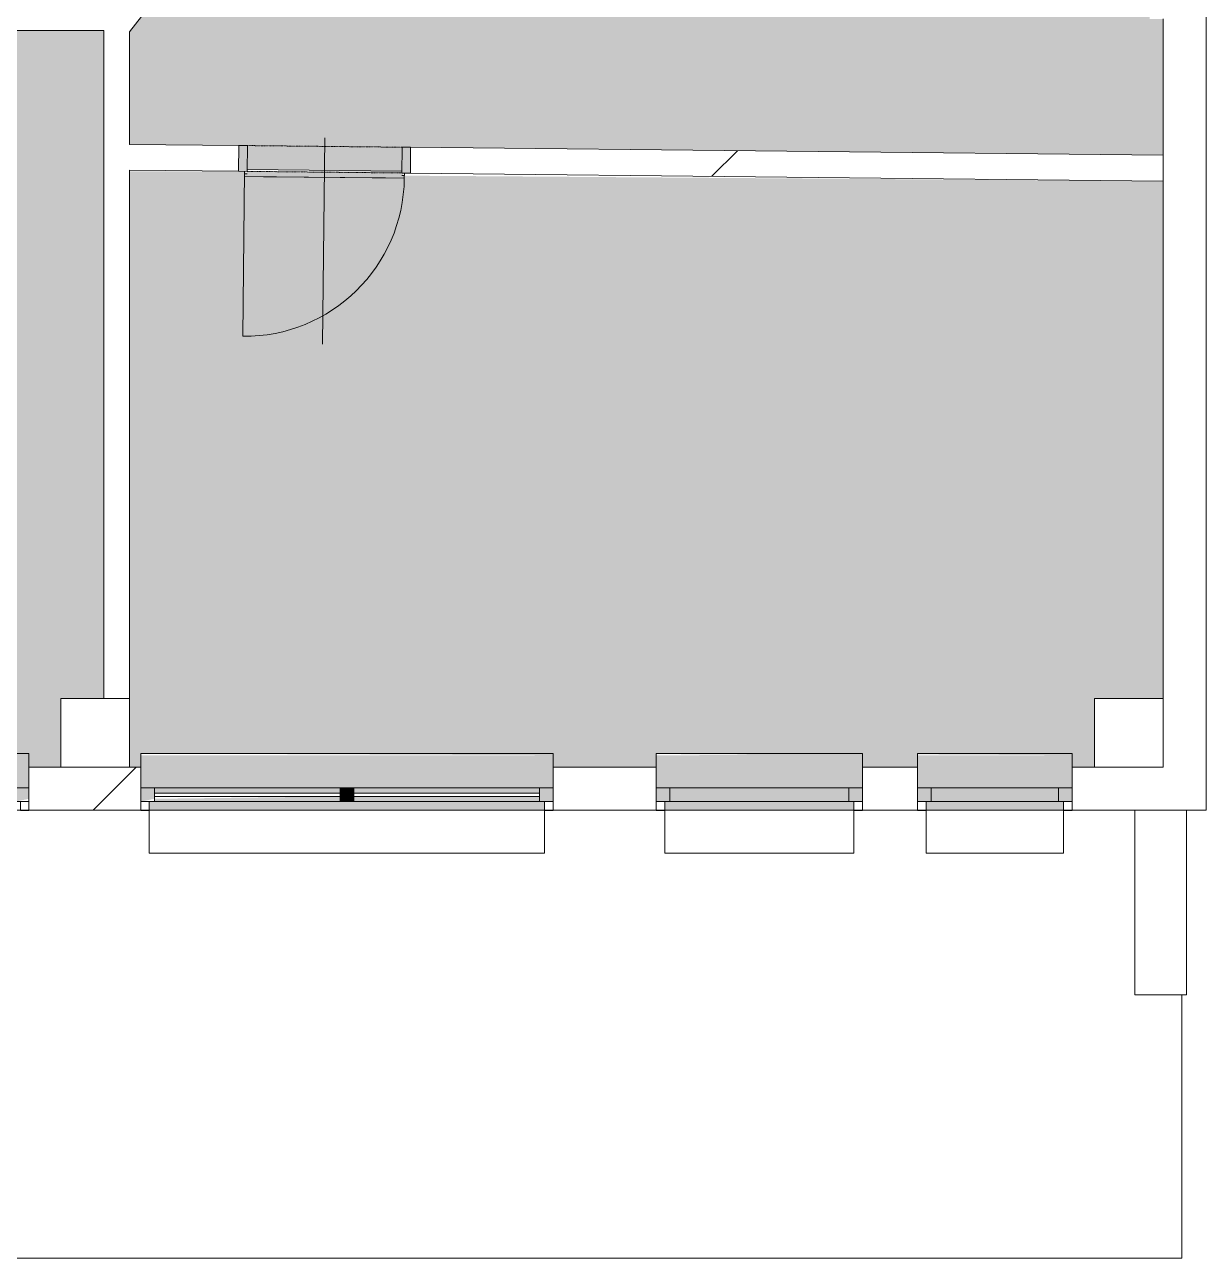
# Model space of a CAD drawing. Header units: millimetres. Extents: x -17526 to 208316, y -45352 to 20466.
# Drawn here: x 89515 to 96390, y -31577 to -24398 of the extents above; entities that cross this region are included whole.
import ezdxf

# ---------------------------------------------------------------- set-up
doc = ezdxf.new("R2010")
doc.units = ezdxf.units.MM
doc.linetypes.add('Čerchovaná se dvěma tečkami', pattern=[2.59, 1, -0.53, 0, -0.53, 0, -0.53])
for name, color, linetype, lineweight in [('A-DETL-THIN', 151, 'Continuous', 9), ('A-DOOR', 31, 'Continuous', 9), ('A-DOOR-FRAM', 31, 'Continuous', 9), ('A-FLOR', 192, 'Continuous', 9), ('A-GENM', 13, 'Continuous', 9), ('A-GLAZ', 151, 'Continuous', 9), ('A-WALL', 113, 'Continuous', 9), ('A-WALL-PATT', 111, 'Continuous', 9), ('Q-SPCQ', 91, 'Continuous', 9), ('S-COLS', 52, 'Continuous', 9)]:
    doc.layers.add(name, color=color, linetype=linetype, lineweight=lineweight)
pattern_1 = [(45, (89914, -28969), (-5747.4, 5747.4), []), (360, (99071.6, -26277), (5747.4, 5747.4), [1016, -10478.7]), (45, (100088, -26277), (-5747.4, 5747.4), [1016, -7112]), (90, (100806, -25559), (-5747.4, 5747.4), [1016, -10478.7]), (135, (100806, -24543), (-5747.4, -5747.4), [1016, -7112]), (360, (99071.6, -23824.3), (5747.4, 5747.4), [1016, -10478.7]), (45, (98353, -24543), (-5747.4, 5747.4), [1016, -7112]), (90, (98353, -25559), (-5747.4, 5747.4), [1016, -10478.7]), (135, (99072, -26277), (-5747.4, -5747.4), [1016, -7112]), (45, (101735, -22895.5), (-5747.4, 5747.4), [2032, -6096])]
pattern_2 = [(45, (0, 0), (-7184.2, 7184.2), []), (45, (2874, 0), (-7184.2, 7184.2), []), (45, (8621, 0), (-4310.5, 10057.9), [4064, -2032, 67.06, -1964.94])]

# ---------------------------------------------------------------- blocks, each defined once
blk = doc.blocks.new('OKNO_2k_nadsvetlik - OKNO_2k_nadsvetlik 2400 x 1850-1972488-Mapka _ závislý 13')
at = {"layer": 'A-GLAZ'}
h = blk.add_hatch(color=256, dxfattribs=at)
h.paths.add_polyline_path([(1122.9, 75), (1120, 75), (1122.9, -5), (1200, -5), (1200, 75)])
h.paths.add_polyline_path([(-1120, 75), (-1200, 58.4), (-1200, -5), (-1120, -5), (-1120, 58.4)])
h = blk.add_hatch(color=256, dxfattribs=at)
h.paths.add_polyline_path([(1120, 75), (40, 75), (40, 45), (1120, 45)])
h.paths.add_polyline_path([(-1120, 75), (-1120, 45), (-40, 45), (-40, 75), (-931.2, 75)])
h.paths.add_polyline_path([(-1120, 25), (-1120, -5), (-40, -5), (-40, 25), (-931.2, 25)])
h.paths.add_polyline_path([(40, 25), (40, -5), (1120, -5), (1120, 25)])
blk.add_hatch(color=256, dxfattribs=at).paths.add_polyline_path([(-40, -5), (40, -5), (40, 75), (-40, 75)])
for p, q in [((-1150, 126), (-1200, 126)), ((-1200, 75), (-1150, 75)), ((-1120, 75), (-1200, 75)), ((-1150, 75), (-1150, 125)), ((-1120, -5), (-1120, 75)), ((-40, 75), (-1120, 75)), ((40, 75), (-40, 75)), ((-40, 75), (-40, -5)), ((1120, 75), (40, 75)), ((40, -5), (40, 75)), ((1200, 75), (1120, 75)), ((1120, 75), (1120, -5)), ((1200, 126), (1150, 126)), ((1150, 125), (1150, 75)), ((1150, 75), (1200, 75)), ((-40, 45), (-1120, 45)), ((-1120, 45), (-1120, 25)), ((-1120, 25), (-40, 25)), ((-40, 25), (-40, 45)), ((1120, 45), (40, 45)), ((40, 45), (40, 25)), ((40, 25), (1120, 25)), ((1120, 25), (1120, 45)), ((-1200, -5), (-1120, -5)), ((-1120, -5), (-40, -5)), ((-40, -5), (40, -5)), ((40, -5), (1120, -5)), ((1120, -5), (1200, -5))]:
    blk.add_line(p, q, dxfattribs=at)
blk = doc.blocks.new('parapet s nosem_vnitní - parapet s nosem_vnitní-V30-Mapka _ závislý 13')
at = {"layer": 'A-GENM'}
blk.add_hatch(color=151, dxfattribs=at).paths.add_polyline_path([(40, 0), (-1200, 0), (-1200, -190), (1200, -190), (1200, 0), (276.9, 0)])
for p, q in [((-1200, -190), (-1200, -120)), ((1200, -120), (1200, -190)), ((-1200, -190), (-1200, -200)), ((-1200, -200), (1200, -200)), ((-1200, -200), (1200, -200)), ((1200, -200), (1200, -190))]:
    blk.add_line(p, q, dxfattribs=at)
blk = doc.blocks.new('OKNO_2k_nadsvetlik - OKNO_2k_nadsvetlik 2400 x 1850-V31-Mapka _ závislý 13')
at = {"layer": 'A-GLAZ'}
h = blk.add_hatch(color=256, dxfattribs=at)
h.paths.add_polyline_path([(-1120, 75), (-1200, 75), (-1200, -5), (-1120, -5)])
h.paths.add_polyline_path([(1200, 75), (1120, 58.4), (1120, -5), (1200, -5), (1200, 58.4)])
h = blk.add_hatch(color=256, dxfattribs=at)
h.paths.add_polyline_path([(40, 75), (40, 45), (1120, 58.4), (1120, 75), (64.8, 75)])
h.paths.add_polyline_path([(-40, 75), (-1120, 75), (-1120, 45), (-40, 45)])
h.paths.add_polyline_path([(1120, 25), (40, 25), (40, -5), (1120, -5)])
h.paths.add_polyline_path([(-1120, 25), (-1120, -5), (-40, -5), (-40, 25)])
blk.add_hatch(color=256, dxfattribs=at).paths.add_polyline_path([(-40, -5), (40, -5), (40, 75), (-40, 75)])
for p, q in [((-1150, 126), (-1200, 126)), ((-1200, 75), (-1150, 75)), ((-1120, 75), (-1200, 75)), ((-1150, 75), (-1150, 125)), ((-1120, -5), (-1120, 75)), ((-40, 75), (-1120, 75)), ((40, 75), (-40, 75)), ((-40, 75), (-40, -5)), ((1120, 75), (40, 75)), ((40, -5), (40, 75)), ((1200, 75), (1120, 75)), ((1120, 75), (1120, -5)), ((1200, 126), (1150, 126)), ((1150, 125), (1150, 75)), ((1150, 75), (1200, 75)), ((-40, 45), (-1120, 45)), ((-1120, 45), (-1120, 25)), ((-1120, 25), (-40, 25)), ((-40, 25), (-40, 45)), ((1120, 45), (40, 45)), ((40, 45), (40, 25)), ((40, 25), (1120, 25)), ((1120, 25), (1120, 45)), ((-1200, -5), (-1120, -5)), ((-1120, -5), (-40, -5)), ((-40, -5), (40, -5)), ((40, -5), (1120, -5)), ((1120, -5), (1200, -5))]:
    blk.add_line(p, q, dxfattribs=at)
blk = doc.blocks.new('parapet_ext - parapet_ext-1801991-Mapka _ závislý 13')
at = {"layer": 'Q-SPCQ'}
blk.add_hatch(color=151, dxfattribs=at).paths.add_polyline_path([(-1150, 50), (-1150, 0), (1150, 0), (1150, 50), (-1120, 50)])
for p, q in [((-1150, 51), (-1150, 300)), ((-1150, 300), (1150, 300)), ((1150, 300), (1150, 51))]:
    blk.add_line(p, q, dxfattribs=at)
blk = doc.blocks.new('OKNO_1k_nadsvetlik - OKNO_1k_nadsvetlik_900 x 1850-1969447-Mapka _ závislý 13')
at = {"layer": 'A-GLAZ'}
h = blk.add_hatch(color=256, dxfattribs=at)
h.paths.add_polyline_path([(450, 75), (370, 75), (370, -5), (450, -5)])
h.paths.add_polyline_path([(-450, 75), (-450, -5), (-370, -5), (-370, 75)])
blk.add_hatch(color=256, dxfattribs=at).paths.add_polyline_path([(-370, 75), (-370, -5), (370, -5), (370, 75), (-273.3, 75)])
for p, q in [((-400, 126), (-450, 126)), ((-450, 75), (-400, 75)), ((-370, 75), (-450, 75)), ((-400, 75), (-400, 125)), ((370, 75), (-370, 75)), ((-370, 75), (-370, -5)), ((450, 75), (370, 75)), ((370, -5), (370, 75)), ((450, 126), (400, 126)), ((400, 125), (400, 75)), ((400, 75), (450, 75)), ((-450, -5), (-370, -5)), ((-370, -5), (370, -5)), ((370, -5), (450, -5))]:
    blk.add_line(p, q, dxfattribs=at)
blk = doc.blocks.new('parapet s nosem_vnitní - parapet s nosem_vnitní-V32-Mapka _ závislý 13')
at = {"layer": 'A-GENM'}
for points in [[(-273.3, 0), (-450, 0), (-450, -190), (450, -190), (450, 0), (370, 0)], [(-450, -190), (-450, -195), (-273.3, -190)]]:
    blk.add_hatch(color=151, dxfattribs=at).paths.add_polyline_path(points)
for p, q in [((-450, -190), (-450, -120)), ((450, -120), (450, -190)), ((-450, -190), (-450, -200)), ((-450, -200), (450, -200)), ((-450, -200), (450, -200)), ((450, -200), (450, -190))]:
    blk.add_line(p, q, dxfattribs=at)
blk = doc.blocks.new('parapet_ext - parapet_ext-V33-Mapka _ závislý 13')
at = {"layer": 'Q-SPCQ'}
blk.add_hatch(color=151, dxfattribs=at).paths.add_polyline_path([(-370, 50), (-400, 50), (-400, 0), (400, 0), (400, 50), (-273.3, 50)])
for p, q in [((-400, 51), (-400, 300)), ((-400, 300), (400, 300)), ((400, 300), (400, 51))]:
    blk.add_line(p, q, dxfattribs=at)
blk = doc.blocks.new('OKNO_1k_nadsvetlik - OKNO_1k_nadsvetlik_1200 x 1850-V34-Mapka _ závislý 13')
at = {"layer": 'A-GLAZ'}
h = blk.add_hatch(color=256, dxfattribs=at)
h.paths.add_polyline_path([(520, 75), (520, -5), (600, -5), (600, 75)])
h.paths.add_polyline_path([(-600, 75), (-600, -5), (-520, -5), (-520, 75)])
blk.add_hatch(color=256, dxfattribs=at).paths.add_polyline_path([(-520, 75), (-520, -5), (520, -5), (520, 75), (410.8, 75)])
for p, q in [((-550, 126), (-600, 126)), ((-600, 75), (-550, 75)), ((-520, 75), (-600, 75)), ((-550, 75), (-550, 125)), ((520, 75), (-520, 75)), ((-520, 75), (-520, -5)), ((600, 75), (520, 75)), ((520, -5), (520, 75)), ((600, 126), (550, 126)), ((550, 125), (550, 75)), ((550, 75), (600, 75)), ((-600, -5), (-520, -5)), ((-520, -5), (520, -5)), ((520, -5), (600, -5))]:
    blk.add_line(p, q, dxfattribs=at)
blk = doc.blocks.new('parapet s nosem_vnitní - parapet s nosem_vnitní-V35-Mapka _ závislý 13')
at = {"layer": 'A-GENM'}
for points in [[(600, 0), (-600, 0), (-600, -190), (600, -190), (600, -120)], [(-600, -190), (-600, -197.1), (410.8, -190)]]:
    blk.add_hatch(color=151, dxfattribs=at).paths.add_polyline_path(points)
for p, q in [((-600, -190), (-600, -120)), ((600, -120), (600, -190)), ((-600, -190), (-600, -200)), ((-600, -200), (600, -200)), ((-600, -200), (600, -200)), ((600, -200), (600, -190))]:
    blk.add_line(p, q, dxfattribs=at)
blk = doc.blocks.new('parapet_ext - parapet_ext-V29-Mapka _ závislý 13')
at = {"layer": 'Q-SPCQ'}
blk.add_hatch(color=151, dxfattribs=at).paths.add_polyline_path([(-520, 50), (-550, 50), (-550, 0), (550, 0), (550, 50), (-201, 50)])
for p, q in [((-550, 51), (-550, 300)), ((-550, 300), (550, 300)), ((550, 300), (550, 51))]:
    blk.add_line(p, q, dxfattribs=at)
blk = doc.blocks.new('DVERE_1k_oblozka - DD03_01_900x1970_koupelna-V63-Mapka _ závislý 13')
at = {"layer": 'A-DOOR'}
h = blk.add_hatch(color=151, dxfattribs=at)
h.paths.add_polyline_path([(500, -72.1), (500, 77.9), (450, 77.9), (450, -72.1)])
h.paths.add_polyline_path([(-450, -72.1), (-450, 77.9), (-500, 77.9), (-500, -72.1)])
blk.add_hatch(color=151, dxfattribs=at).paths.add_polyline_path([(465, -102.1), (449.9, -62.2), (-450, -72.1), (-465, -102.1)])
for p, q in [((-500, 77.9), (-450, 77.9)), ((-500, -72.1), (-500, 77.9)), ((-450, 77.9), (-450, -72.1)), ((0, 127.9), (0, -1072.1)), ((450, 77.9), (500, 77.9)), ((450, -72.1), (450, 77.9)), ((500, 77.9), (500, -72.1)), ((-450, -62.1), (450, -62.1)), ((-450, -72.1), (-500, -72.1)), ((-465, -72.1), (-465, -1032.1)), ((-465, -87.1), (-450, -87.1)), ((-465, -102.1), (-465, -87.1)), ((-450, -87.1), (-465, -87.1)), ((465, -102.1), (-465, -102.1)), ((355, -102.1), (-355, -102.1)), ((500, -72.1), (450, -72.1)), ((450, -87.1), (465, -87.1)), ((465, -102.1), (465, -72.1)), ((465, -87.1), (465, -102.1)), ((465, -102.1), (465, -87.1))]:
    blk.add_line(p, q, dxfattribs=at)
at = {"layer": 'A-DOOR', "linetype": 'Čerchovaná se dvěma tečkami'}
for p, q in [((-450, 77.9), (450, 77.9)), ((-450, -72.1), (450, -72.1))]:
    blk.add_line(p, q, dxfattribs=at)
at = {"layer": 'A-DOOR'}
blk.add_arc((-465, -102.1), 930, 270, 0, dxfattribs=at)
at = {"layer": 'A-DOOR-FRAM'}
for p, q in [((-500, 77.9), (-450, 77.9)), ((-450, 77.9), (-450, -72.1)), ((450, -72.1), (450, 77.9)), ((500, 77.9), (450, 77.9)), ((-450, -72.1), (-500, -72.1)), ((450, -72.1), (500, -72.1))]:
    blk.add_line(p, q, dxfattribs=at)

msp = doc.modelspace()

# ---------------------------------------------------------------- hatches: boundary and pattern name
at = {"layer": 'A-FLOR'}
h = msp.add_hatch(color=151, dxfattribs=at)
h.paths.add_polyline_path([(70429.8, -30076.6), (70429.8, -29899.5), (71629.8, -29906.6), (71629.8, -30076.6), (71739.6, -30076.6), (71739.6, -29535.6), (72139.6, -29535.6), (72139.6, -24894.3), (71349.6, -24909.3), (71347.4, -24924.3), (70549.6, -24909.3), (70534.6, -24894.3), (69939.6, -24894.3), (69939.6, -30076.6)])
h.paths.add_polyline_path([(66239.6, -30046.6), (66239.6, -29846.9), (69839.6, -29846.9), (69839.6, -23686.6), (66136.8, -23686.6), (66136.8, -23936.6), (65736.8, -23936.6), (65736.8, -23710.4), (65207.9, -24289.8), (65197.9, -24311.6), (64572.7, -24937.4), (64551.8, -24937.4), (64408.1, -25101.6), (66144.3, -26688.5), (66144.3, -30046.6)])
h.paths.add_polyline_path([(54249.6, -30046.6), (54249.6, -29901.6), (55149.6, -29906.6), (55149.6, -30046.6), (55449.6, -30046.6), (55449.6, -29899.5), (56649.6, -29906.6), (56649.6, -30046.6), (56950.5, -30046.6), (56950.5, -23684), (56233, -23708.3), (56227.8, -23718.2), (55327.8, -23703.2), (55327.7, -23693.3), (54161.4, -23700), (54161.4, -23970), (53741.4, -23970), (53741.4, -24139.3), (53820, -24139.3), (53811.4, -25639.3), (53741.4, -25639.3), (53741.4, -29535.6), (54141.4, -29535.6), (54160, -30046.6)])
h.paths.add_polyline_path([(62864.6, -30046.6), (62864.7, -30046.6), (62864.6, -25176.6), (62629.6, -25191.6), (62629.6, -25206.6), (61729.6, -25191.6), (61714.6, -25176.6), (61679.6, -25176.6), (61667, -25176.6), (59850.9, -26629.6), (59890.5, -29676.6), (60250.5, -29676.6), (60250.5, -29896.9), (62649.6, -29906.6), (62649.6, -30046.6)])
h.paths.add_polyline_path([(65744.3, -30046.6), (65744.3, -29676.6), (65994.3, -29676.6), (65994.3, -26754.6), (64257.2, -25176.6), (64159.6, -25191.6), (64159.6, -25206.6), (63259.6, -25191.6), (63244.6, -25176.6), (63028.1, -25176.6), (63028.1, -30046.6), (63249.6, -30046.6), (63249.6, -29896.9), (65649.6, -29906.6), (65649.6, -30046.6)])
h.paths.add_polyline_path([(59740.2, -30046.6), (59700.1, -26558.1), (61489.1, -25126.8), (61290.9, -24954.6), (61270.3, -24943.5), (60666.3, -24295.7), (60666, -24274.5), (60250.5, -23844.3), (60250.5, -23917.4), (59850.5, -23917.4), (59848.8, -23667.4), (57100.5, -23699.3), (57100.5, -30046.6), (57249.6, -30046.6), (57249.6, -29896.9), (59649.6, -29906.6), (59649.6, -30046.6), (59700.1, -30046.6)])
h.paths.add_polyline_path([(89539.6, -28719.3), (89724.6, -28719.3), (89724.6, -28319.3), (89974.6, -28319.3), (89974.6, -24431.8), (86849.6, -24431.8), (86864.6, -24859.3), (86879.6, -24859.3), (86864.6, -25759.3), (86849.6, -25774.3), (86849.6, -28719.3), (87139.6, -28719.3), (87139.6, -28639.6), (89539.6, -28649.3)])
h.paths.add_polyline_path([(84239.6, -28719.3), (84239.6, -28639.6), (86639.6, -28649.3), (86639.6, -28719.3), (86699.6, -28719.3), (86699.6, -25759.3), (86839.6, -25759.3), (86835, -24859.3), (86699.6, -24859.3), (86699.6, -24281.8), (86726.7, -24281.8), (85887.6, -23477.1), (85975.6, -23367.5), (85334.9, -22753.1), (85238, -22854.1), (85060.9, -22684.3), (83729.9, -22684.3), (83729.9, -22434.3), (83349.9, -22434.3), (83349.9, -22294.3), (82549.9, -22294.3), (82549.9, -22434.3), (81504.6, -22434.3), (81504.6, -22294.3), (80704.6, -22294.3), (80704.6, -22434.3), (80319.6, -22434.3), (80319.6, -22684.3), (80024.6, -22684.3), (80024.6, -28589.6), (83599.6, -28599.3), (83599.6, -28719.3), (83724.6, -28719.3), (83724.6, -28319.3), (84124.6, -28335), (84135.7, -28719.3)])
h.paths.add_polyline_path([(93189.6, -28719.3), (93189.6, -28642.2), (94389.6, -28649.3), (94389.6, -28719.3), (94709.6, -28719.3), (94709.6, -28644.3), (95609.6, -28649.3), (95609.6, -28719.3), (95739.6, -28719.3), (95739.6, -28319.3), (96139.6, -28319.3), (96139.6, -25308.2), (91709.1, -25276.5), (91723.6, -25291.4), (90808.8, -25266.7), (90793.7, -25251.5), (90124.6, -25251.7), (90124.6, -28719.3), (90189.6, -28719.3), (90189.6, -28639.6), (92589.6, -28649.3), (92589.6, -28719.3)])
h.paths.add_polyline_path([(78089.6, -28719.3), (78199.6, -28719.3), (78199.6, -28642.2), (79399.6, -28649.3), (79399.6, -28719.3), (79924.6, -28719.3), (79924.6, -23677.1), (79308.7, -23682.1), (79323.1, -23696.9), (78508.4, -23668), (78493.2, -23652.8), (78128.3, -23652.2), (78128.3, -23956.6), (77700.1, -23956.6), (77689.6, -26064.1), (77689.6, -28319.3), (78089.6, -28335), (78089.6, -28649.3)])
h.paths.add_polyline_path([(91709.1, -25251.2), (91710.5, -25111.2), (96139.6, -25158.2), (96139.6, -24364.3), (96061, -24364.3), (96069.6, -22864.3), (96139.6, -22864.3), (96139.6, -22684.3), (95739.6, -22684.3), (95739.3, -22468.2), (91696.7, -22420.6), (91521.6, -22682.2), (91523.7, -22691.6), (90946.2, -23401.6), (90930, -23405.3), (90124.6, -24439.5), (90124.6, -25094.4), (90810.6, -25101.7), (90810.6, -25241.7), (91709, -25251.2)])
h.paths.add_polyline_path([(72399.6, -25069.3), (72399.6, -24889.3), (77589.6, -24889.3), (77587.5, -23646.6), (72239.9, -23646.6), (72240, -24889.3), (72389.9, -24894.3), (72396.8, -25019.3)])
h.paths.add_polyline_path([(63209.6, -25026.6), (64267.8, -25015.6), (65696.1, -23536.6), (69639.6, -23536.6), (69639.6, -23166.6), (69939.6, -23166.6), (69939.6, -24794.3), (72139.6, -24794.3), (72139.6, -23937.5), (71740, -23937.5), (71740, -23527.5), (73337.1, -23527.4), (73337.1, -22376.5), (76977.1, -22376.5), (76977.5, -21816.5), (78037.1, -21816.5), (78030.3, -23436.6), (77598.3, -23436.6), (77598.3, -23536.6), (78510.4, -23553.1), (78510.4, -23643), (79309, -23643), (79310.3, -23566.6), (79924.6, -23567.5), (79924.6, -22684.3), (79899.6, -22684.3), (79899.6, -22234.3), (80319.6, -22234.3), (80319.6, -22284.3), (80704.6, -22269.3), (80704.6, -22254.3), (81504.6, -22269.3), (81519.6, -22284.3), (82549.9, -22269.3), (82549.9, -22254.3), (83349.9, -22269.3), (83364.9, -22284.3), (84129.9, -22284.3), (84129.9, -22534.3), (85121.2, -22534.3), (85352.2, -22735.1), (85373.9, -22735.1), (86001.8, -23358), (86001.8, -23378.8), (86943.4, -24281.8), (90057.3, -24281.8), (90841.7, -23303), (90952.3, -23360.3), (91469.2, -22668.2), (91380.9, -22582.1), (91531.8, -22354.9), (91538.5, -21754.2), (91628.5, -21754.2), (91628.5, -20955.1), (91547.4, -20954.2), (91547.9, -20379.5), (91514.2, -20379.1), (91514.2, -19225.7), (91489.2, -19225.7), (91489.2, -19175.3), (91414.4, -19175.3), (91399.4, -18955.3), (91384.4, -18955.3), (91399.4, -18355.3), (91414.4, -18340.3), (91414.4, -17238.3), (88465.9, -17238.3), (88465.4, -17408.3), (87439.8, -17408.3), (87439.8, -17535.4), (86239.8, -17528.3), (86239.8, -17408.3), (86001.5, -17408.3), (86026.3, -20310.9), (85239.7, -20303.3), (85239.7, -20200.9), (84439.7, -20200.9), (84439.7, -20310.9), (81054.6, -20331.6), (79989.8, -20353.9), (79989.8, -20188), (79599.8, -20188), (79599.8, -20098), (78799.8, -20098), (78799.8, -20188), (77759.8, -20188), (77753.3, -17808.3), (77626.8, -17808.3), (77626.8, -17238.3), (75375.2, -17238.3), (75390.2, -17851.9), (75405.2, -17851.9), (75390.2, -18651.9), (75375.2, -18666.9), (75390.2, -19775.4), (75405.2, -19775.4), (75390.2, -20375.4), (75375.2, -20390.4), (75375.2, -20656.9), (73272.4, -20656.9), (73272.4, -20280.9), (73123.5, -20295.9), (73123.5, -20310.9), (72523.5, -20295.9), (72508.5, -20280.9), (72109.4, -20280.9), (72109.4, -21508.2), (71456.8, -21523.2), (71456.8, -21538.2), (70856.8, -21522.4), (70856.8, -21508.2), (69126.8, -21523.2), (69126.8, -21538.2), (68526.8, -21522.4), (68526.8, -21508.2), (68376.8, -21523.2), (68376.8, -21748.2), (67512.9, -21748.2), (67512.9, -21658.2), (66612.9, -21658.2), (66612.9, -21748.2), (63422.8, -21748.2), (61800.5, -20300.6), (61800.5, -18728.2), (61527.4, -18728.2), (61527.4, -18805.2), (60327.4, -18798.2), (60327.4, -18728.2), (60250.5, -18728.2), (60250.5, -20625.8), (60160.5, -20625.8), (60160.5, -21425.8), (60250.5, -21425.8), (60250.5, -21715.8), (55330.5, -21715.8), (55327.7, -22135.8), (53741.4, -22135.8), (53741.4, -22265.8), (53501.4, -22265.8), (53512.4, -23165.8), (53741.4, -23165.8), (53747.4, -23552.4), (55326.9, -23543.6), (55330.5, -23683.3), (56227.6, -23678.2), (56227.8, -23538.2), (58122.1, -23527.3), (58122.1, -23362.9), (58346.2, -23361.6), (58347.2, -23526), (60250.5, -23517.4), (60250.5, -23628.3), (61600.8, -25026.6), (63028.1, -25026.6)])
h.paths.add_polyline_path([(90057.3, -22689.3), (89739.6, -22689.3), (89739.6, -22289.3), (90139.6, -22289.3), (90124.6, -22689.3)])
h.paths.add_polyline_path([(91696.7, -22420.6), (91696.4, -22388.8), (91683.6, -22401)])
h.paths.add_polyline_path([(95739.6, -22318.2), (95739.6, -22284.3), (96139.6, -22269.9), (96139.6, -20426.5), (94622.5, -20479.4), (91653.1, -20443), (91668.3, -20949.7), (91677.4, -20955.5), (91653.5, -21755.5), (91638.3, -21770.6), (91637.9, -22269.9), (95724.3, -22318)])
h.paths.add_polyline_path([(66267.9, -21648.2), (66612.9, -21633.2), (66612.9, -21618.2), (67512.9, -21633.2), (67527.9, -21648.2), (68276.8, -21648.2), (68276.8, -18728.2), (67497.4, -18728.2), (67497.4, -18805.2), (66297.4, -18798.2), (66297.4, -18728.2), (66136.8, -18728.2), (66136.8, -19128.2), (65736.8, -19128.2), (65736.8, -18728.2), (65397.4, -18728.2), (65397.4, -18805.2), (64197.4, -18798.2), (64197.4, -18728.2), (63297.4, -18728.2), (63297.4, -18805.2), (62097.4, -18798.2), (62097.4, -18728.2), (61950.5, -18728.2), (61950.5, -20233.4), (63480, -21598.2), (66267.9, -21618.2), (66267.9, -21633.2)])
h.paths.add_polyline_path([(58450.5, -21565.8), (60150.5, -21565.4), (60135.5, -21425.8), (60120.5, -21425.8), (60135.5, -20625.8), (60150.5, -20610.8), (60150.5, -19128.2), (59850.5, -19128.2), (59850.5, -18728.2), (58450.5, -18728.2), (58460.3, -20311.1), (58475.5, -20311.1), (58460.3, -20411.9), (58450.5, -20411.9), (58450.5, -21565.4)])
h.paths.add_polyline_path([(68730.4, -21498.2), (69126.8, -21498.2), (69141.8, -21408.2), (69926.8, -21408.2), (69926.8, -19988.2), (69126.8, -20003.2), (69126.8, -20018.2), (68526.8, -20003.2), (68511.8, -19988.2), (68376.8, -20003.2), (68376.8, -21408.2), (68526.8, -21408.2), (68526.8, -21498.2)])
h.paths.add_polyline_path([(71456.8, -21498.2), (71456.8, -21408.2), (71601.8, -21408.2), (71589.3, -19988.2), (71456.8, -20003.2), (71456.8, -20018.2), (70856.8, -20003.2), (70841.8, -19988.2), (70026.8, -19988.2), (70026.8, -21408.2), (70856.8, -21408.2), (70856.8, -21498.2), (71347.4, -21498.2)])
h.paths.add_polyline_path([(71809.9, -21408.2), (72029.1, -21408.2), (72009.4, -20280.9), (71701.8, -20280.9), (71701.8, -21408.2)])
h.paths.add_polyline_path([(74538.1, -20556.9), (75275.2, -20556.9), (75275.2, -20375.4), (75365.2, -20375.4), (75365.2, -19775.4), (75275.2, -19775.4), (75275.2, -19336.9), (74277.4, -19336.9), (74292.4, -19791.9), (74307.4, -19791.9), (74292.4, -20391.9), (74277.4, -20402), (74277.4, -20556.9)])
h.paths.add_polyline_path([(73372.4, -20556.9), (74177.4, -20556.9), (74177.4, -20391.9), (74267.4, -20391.9), (74267.4, -19791.9), (74177.4, -19791.9), (74177.4, -19336.9), (73372.4, -19336.9), (73372.4, -20441.9)])
h.paths.add_polyline_path([(94622.5, -20379.4), (96139.6, -20315.3), (94426.4, -20329.1), (94449.9, -20377.3)])
h.paths.add_polyline_path([(73123.5, -20270.9), (73123.5, -20180.9), (73272.4, -20180.9), (73272.4, -19236.9), (73682.4, -19236.9), (73682.4, -17626.9), (72115.3, -17626.9), (72115.3, -17888.3), (71715.8, -17888.3), (71740, -18728.2), (72240, -18728.2), (72240, -18867.5), (72374.6, -18867.5), (72389.6, -20180.9), (72523.5, -20180.9), (72523.5, -20270.9), (73017.7, -20270.9)])
h.paths.add_polyline_path([(80109.8, -20231.3), (82036, -20190.9), (82036, -17408.3), (81751.5, -17408.3), (81751.5, -17535.4), (80551.5, -17528.3), (80551.5, -17408.3), (79951.5, -17408.3), (79951.5, -17535.4), (78751.5, -17528.3), (78751.5, -17408.3), (78249.8, -17408.3), (78249.8, -20088), (78799.8, -20073), (78799.8, -20058), (79599.8, -20073), (79614.8, -20088), (80109.8, -20088), (80109.8, -20191)])
h.paths.add_polyline_path([(84389.7, -20190.9), (84439.7, -20175.9), (84439.7, -20160.9), (85239.7, -20175.9), (85254.7, -20190.9), (85666, -20190.9), (85667, -20053.3), (85850, -20051.2), (85826.5, -17408.3), (85609.8, -17408.3), (85609.8, -17535.4), (84409.8, -17528.3), (84409.8, -17408.3), (84089.1, -17408.3), (84089.1, -17808.3), (83689.1, -17808.3), (83689.1, -17408.3), (83559.8, -17408.3), (83559.8, -17535.4), (82359.8, -17528.3), (82359.8, -17408.3), (82136, -17408.3), (82136, -20190.9), (84120.3, -20190.9)])
h.paths.add_polyline_path([(72274.6, -20180.9), (72274.6, -18967.5), (72240, -18967.5), (72240, -19138.2), (71740, -19138.2), (71719.7, -18967.5), (71519.7, -18967.5), (71519.7, -18728.2), (71289.4, -18733.3), (71289.4, -18805.2), (70139.4, -18798.2), (70139.4, -18728.2), (70026.8, -18728.2), (70026.8, -19888.2), (71701.8, -19888.2), (71701.8, -20180.9), (72208.9, -20180.9)])
h.paths.add_polyline_path([(68526.8, -19888.2), (69776.8, -19888.2), (69776.8, -18728.2), (69597.4, -18728.2), (69597.4, -18805.2), (68397.4, -18798.2), (68376.8, -19888.2), (68496.8, -19888.2)])
h.paths.add_polyline_path([(74277.4, -19236.9), (75275.2, -19236.9), (75275.2, -18651.9), (75365.2, -18651.9), (75365.2, -17851.9), (75275.2, -17851.9), (75275.2, -17626.9), (73782.4, -17626.9), (73782.4, -19236.9), (74177.4, -19236.9)])
h.paths.add_polyline_path([(54352.2, -19113.6), (58350.5, -19105.4), (58350.5, -19071.9), (54333.4, -19113.6)])
h.paths.add_polyline_path([(91514.2, -18955.3), (91514.2, -18355.3), (91424.4, -18355.3), (91424.4, -18955.3)])
h.paths.add_polyline_path([(54161.4, -18911.2), (58350.5, -18871.9), (58350.5, -18728.2), (54161.4, -18730), (54161.4, -18909.7)])
h.paths.add_polyline_path([(95285.1, -17927.7), (96139.6, -17927.7), (96139.6, -17888.3), (95739.6, -17888.3), (95739.6, -17488.3), (91514.4, -17488.3), (91514.4, -17927.7), (95206.6, -17927.7)])
h.paths.add_polyline_path([(89725.8, -17888.3), (89725.8, -17488.3), (90125.8, -17488.3), (90125.8, -17888.3)])
h.paths.add_polyline_path([(71714.6, -17526.9), (71715.3, -17526.9), (71715.3, -17488.3), (72115.3, -17488.3), (72115.3, -17526.9), (75275.2, -17526.9), (75275.2, -17238.3), (71712.9, -17251.3), (71714.1, -17526.9)])
at = {"layer": 'A-WALL-PATT'}
h = msp.add_hatch(dxfattribs=at)
h.set_pattern_fill('FP_48', color=256, angle=45, style=0, pattern_type=2)
h.set_pattern_definition([(135, (96390, -20105), (-5747, -5747), []), (90, (93697.5, -10947), (-5747.4, 5747.4), [1016, -10478.7]), (135, (93697.5, -9931), (-5747.4, -5747.4), [1016, -7112]), (180, (92979, -9213), (-5747.4, -5747.4), [1016, -10478.7]), (225, (91963, -9213), (5747.4, -5747.4), [1016, -7112]), (90, (91244.6, -10947), (-5747.4, 5747.4), [1016, -10478.7]), (135, (91963, -11666), (-5747.4, -5747.4), [1016, -7112]), (180, (92979, -11665.6), (-5747.4, -5747.4), [1016, -10478.7]), (225, (93697.5, -10947), (5747.4, -5747.4), [1016, -7112]), (135, (90316, -8284), (-5747.4, -5747.4), [2032, -6096])])
h.paths.add_polyline_path([(96389.6, -28719.3), (96389.6, -24364.3), (96139.6, -24364.3), (96139.6, -28719.3), (96364.6, -28719.3)])
h.paths.add_polyline_path([(96389.6, -22864.3), (96389.6, -17238.3), (96139.6, -17238.3), (96139.6, -22864.3)])
h = msp.add_hatch(dxfattribs=at)
h.set_pattern_fill('FP_4', color=256, style=0, pattern_type=2)
h.set_pattern_definition([(45, (0, 0), (-4242.64, 4242.64), [])])
h.paths.add_polyline_path([(96139.6, -25308.2), (96139.6, -25158.2), (91760.5, -25111.7), (91760.5, -25261.7), (96023.3, -25306.9)])
h.paths.add_polyline_path([(90759, -25251.1), (90759, -25101.1), (90124.6, -25101.7), (90124.6, -25244.4)])
h = msp.add_hatch(dxfattribs=at)
h.set_pattern_fill('FP_47', color=256, angle=45, style=0, pattern_type=2)
h.set_pattern_definition(pattern_1)
h.paths.add_polyline_path([(96389.6, -28969.3), (96389.6, -28719.3), (95609.6, -28719.3), (95609.6, -28969.3), (96274.6, -28969.3)])
h.paths.add_polyline_path([(77689.6, -28969.3), (78199.6, -28969.3), (78199.6, -28719.3), (77689.6, -28719.3)])
h.paths.add_polyline_path([(79924.6, -28969.3), (79999.6, -28969.3), (79999.6, -28719.3), (79399.6, -28719.3), (79399.6, -28969.3)])
h.paths.add_polyline_path([(84124.6, -28969.3), (84239.6, -28969.3), (84239.6, -28719.3), (83599.6, -28719.3), (83599.6, -28969.3), (83874.6, -28969.3)])
h.paths.add_polyline_path([(94389.6, -28969.3), (94709.6, -28969.3), (94709.6, -28719.3), (94389.6, -28719.3)])
h.paths.add_polyline_path([(86699.6, -28969.3), (87139.6, -28969.3), (87139.6, -28719.3), (86639.6, -28719.3), (86639.6, -28969.3)])
h.paths.add_polyline_path([(93189.6, -28969.3), (93189.6, -28719.3), (92589.6, -28719.3), (92589.6, -28969.3)])
h.paths.add_polyline_path([(90124.6, -28969.3), (90189.6, -28969.3), (90189.6, -28719.3), (89539.6, -28719.3), (89539.6, -28969.3), (89724.6, -28969.3)])
h = msp.add_hatch(dxfattribs=at)
h.set_pattern_fill('FP_47', color=256, angle=45, style=0, pattern_type=2)
h.set_pattern_definition(pattern_1)
h.paths.add_polyline_path([(96390.4, -28969.3), (96389.6, -28719.3), (96389.6, -28969.3)])
h = msp.add_hatch(dxfattribs=at)
h.set_pattern_fill('FP_58', color=256, angle=45, style=0, pattern_type=2)
h.set_pattern_definition([(315, (95975, -32380.5), (5747, 5747), []), (270, (98667, -41538.4), (5747.4, -5747.4), [1016, -10478.7]), (315, (98667, -42554), (5747.4, 5747.4), [1016, -7112]), (360, (99385, -43273), (5747.4, 5747.4), [1016, -10478.7]), (45, (100401, -43273), (-5747.4, 5747.4), [1016, -7112]), (270, (101119.6, -41538.4), (5747.4, -5747.4), [1016, -10478.7]), (315, (100401, -40820), (5747.4, 5747.4), [1016, -7112]), (360, (99385, -40820), (5747.4, 5747.4), [1016, -10478.7]), (45, (98667, -41538), (-5747.4, 5747.4), [1016, -7112]), (315, (102048.5, -44202), (5747.4, 5747.4), [2032, -6096])])
h.paths.add_polyline_path([(95974.6, -30044.3), (96274.6, -30044.3), (96274.6, -28969.3), (95974.6, -28969.3)])
at = {"layer": 'S-COLS'}
h = msp.add_hatch(dxfattribs=at)
h.set_pattern_fill('FP_61', color=256, style=0, pattern_type=2)
h.set_pattern_definition(pattern_2)
h.paths.add_polyline_path([(89974.6, -28719.3), (90124.6, -28719.3), (90124.6, -28319.3), (89724.6, -28335), (89724.6, -28719.3)])
h = msp.add_hatch(dxfattribs=at)
h.set_pattern_fill('FP_61', color=256, style=0, pattern_type=2)
h.set_pattern_definition(pattern_2)
h.paths.add_polyline_path([(96139.6, -28719.3), (96139.6, -28319.3), (95739.6, -28335), (95739.6, -28719.3)])

# ---------------------------------------------------------------- linework, layer by layer
at = {"layer": 'A-DETL-THIN'}
for p, q in [((96389.6, -28969.3), (96389.6, -17142.7)), ((77439.6, -28969.3), (96389.6, -28969.3))]:
    msp.add_line(p, q, dxfattribs=at)
at = {"layer": 'A-FLOR'}
for p, q in [((96248.2, -31576.8), (96248.2, -30044.3)), ((83574.6, -31576.8), (96248.2, -31576.8))]:
    msp.add_line(p, q, dxfattribs=at)
at = {"layer": 'A-WALL'}
for p, q in [((90124.6, -24439.5), (90907.2, -23434.6)), ((96139.6, -24364.3), (96139.6, -28719.3)), ((96389.6, -28719.3), (96389.6, -24364.3)), ((86849.6, -24431.8), (89974.6, -24431.8)), ((89974.6, -24431.8), (89974.6, -28319.3)), ((90124.6, -25094.4), (90124.6, -24439.5)), ((90760.6, -25101.1), (90124.6, -25094.4)), ((96139.6, -25158.2), (91760.5, -25111.7)), ((90124.6, -28319.3), (90124.6, -25244.4)), ((90124.6, -25244.4), (90759, -25251.1)), ((91759, -25261.7), (96139.6, -25308.2)), ((89974.6, -28319.3), (90124.6, -28319.3)), ((89539.6, -28719.3), (89539.6, -28969.3)), ((90189.6, -28719.3), (89539.6, -28719.3)), ((90189.6, -28969.3), (90189.6, -28719.3)), ((93189.6, -28719.3), (92589.6, -28719.3)), ((92589.6, -28719.3), (92589.6, -28969.3)), ((93189.6, -28969.3), (93189.6, -28719.3)), ((94709.6, -28719.3), (94389.6, -28719.3)), ((94389.6, -28719.3), (94389.6, -28969.3)), ((94709.6, -28969.3), (94709.6, -28719.3)), ((95609.6, -28719.3), (95609.6, -28969.3)), ((96139.6, -28719.3), (95609.6, -28719.3)), ((96390.4, -28719.3), (96389.6, -28719.3)), ((96390.4, -28969.3), (96390.4, -28719.3)), ((89539.6, -28969.3), (90189.6, -28969.3)), ((92589.6, -28969.3), (93189.6, -28969.3)), ((94389.6, -28969.3), (94709.6, -28969.3)), ((95609.6, -28969.3), (95974.6, -28969.3)), ((95974.6, -28969.3), (95974.6, -30044.3)), ((96274.6, -28969.3), (96389.6, -28969.3)), ((96274.6, -30044.3), (96274.6, -28969.3)), ((95974.6, -30044.3), (96274.6, -30044.3))]:
    msp.add_line(p, q, dxfattribs=at)
at = {"layer": 'S-COLS'}
for p, q in [((89974.6, -28319.3), (89724.6, -28319.3)), ((89724.6, -28319.3), (89724.6, -28719.3)), ((90124.6, -28319.3), (89974.6, -28319.3)), ((90124.6, -28719.3), (90124.6, -28319.3)), ((96139.6, -28319.3), (95739.6, -28319.3)), ((95739.6, -28319.3), (95739.6, -28719.3)), ((96139.6, -28719.3), (96139.6, -28319.3)), ((89724.6, -28719.3), (90124.6, -28719.3)), ((95739.6, -28719.3), (96139.6, -28719.3))]:
    msp.add_line(p, q, dxfattribs=at)

# ---------------------------------------------------------------- block references
at = {"layer": 'A-DOOR', "rotation": 359.3925975847595}
msp.add_blockref('DVERE_1k_oblozka - DD03_01_900x1970_koupelna-V63-Mapka _ závislý 13', (91259.7, -25184.3), dxfattribs=at)
at = {"layer": 'A-GENM', "rotation": 180}
for name, p in [('parapet s nosem_vnitní - parapet s nosem_vnitní-V30-Mapka _ závislý 13', (88339.6, -28839.3)), ('parapet s nosem_vnitní - parapet s nosem_vnitní-V30-Mapka _ závislý 13', (91389.6, -28839.3)), ('parapet s nosem_vnitní - parapet s nosem_vnitní-V35-Mapka _ závislý 13', (93789.6, -28839.3)), ('parapet s nosem_vnitní - parapet s nosem_vnitní-V32-Mapka _ závislý 13', (95159.6, -28839.3))]:
    msp.add_blockref(name, p, dxfattribs=at)
at = {"layer": 'A-GLAZ', "rotation": 180}
for name, p in [('OKNO_2k_nadsvetlik - OKNO_2k_nadsvetlik 2400 x 1850-1972488-Mapka _ závislý 13', (88339.6, -28844.3)), ('OKNO_2k_nadsvetlik - OKNO_2k_nadsvetlik 2400 x 1850-V31-Mapka _ závislý 13', (91389.6, -28844.3)), ('OKNO_1k_nadsvetlik - OKNO_1k_nadsvetlik_1200 x 1850-V34-Mapka _ závislý 13', (93789.6, -28844.3)), ('OKNO_1k_nadsvetlik - OKNO_1k_nadsvetlik_900 x 1850-1969447-Mapka _ závislý 13', (95159.6, -28844.3))]:
    msp.add_blockref(name, p, dxfattribs=at)
at = {"layer": 'Q-SPCQ', "rotation": 180}
for name, p in [('parapet_ext - parapet_ext-1801991-Mapka _ závislý 13', (91389.6, -28919.3)), ('parapet_ext - parapet_ext-V29-Mapka _ závislý 13', (93789.6, -28919.3)), ('parapet_ext - parapet_ext-V33-Mapka _ závislý 13', (95159.6, -28919.3))]:
    msp.add_blockref(name, p, dxfattribs=at)

doc.saveas('drawing.dxf')
